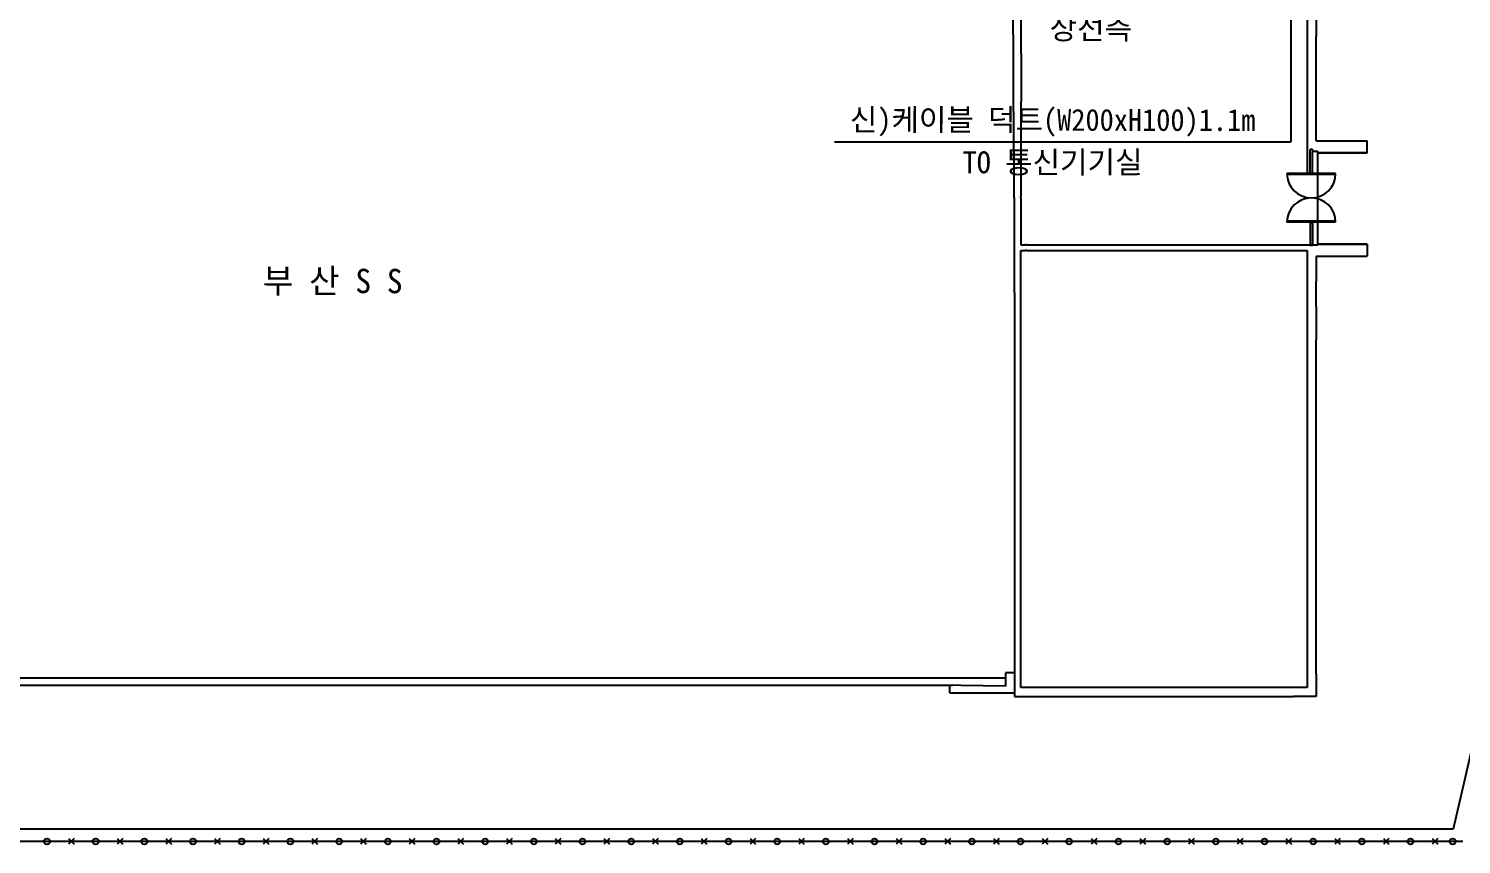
# Model space of a CAD drawing. Extents: x -299 to 346, y -14 to 200.
# Drawn here: x 131 to 189.8, y 26 to 59.6 of the extents above; entities that cross this region are included whole.
import ezdxf
from ezdxf.enums import TextEntityAlignment as Align

# ---------------------------------------------------------------- set-up
doc = ezdxf.new("R2010")
doc.units = 0
for name, color, linetype in [('TT-BASE', 253, 'Continuous'), ('TT-TEXT', 3, 'Continuous'), ('TZ-LEAL', 1, 'Continuous'), ('TZ-TEXT', 6, 'Continuous')]:
    doc.layers.add(name, color=color, linetype=linetype)
doc.styles.get("Standard").update_dxf_attribs({"font": 'GulimChe.ttf'})
doc.dimstyles.new('D300', dxfattribs={"dimscale": 0.3, "dimtxt": 3, "dimasz": 3, "dimexe": 0.5, "dimexo": 0.5, "dimgap": 0.5, "dimtad": 1, "dimdec": 0, "dimzin": 1, "dimdsep": 46, "dimlunit": 6, "dimtxsty": 'Standard', "dimcen": 1, "dimclrd": 1, "dimclre": 1, "dimclrt": 3, "dimadec": 0, "dimazin": 0, "dimtfac": 1, "dimtdec": 0, "dimtix": 1, "dimtmove": 2, "dimatfit": 3, "dimfxl": 0, "dimtvp": 2, "dimlwd": -1, "dimlwe": -1, "dimarcsym": 0})

msp = doc.modelspace()

# ---------------------------------------------------------------- linework, layer by layer
at = {"layer": 'TT-BASE'}
for p, q in [((171.462, 54.603, -349.133), (171.432, 62.223, -349.133)), ((183.512, 62.163, -349.133), (183.512, 53.623, -349.133)), ((171.762, 58.553, -349.133), (171.762, 60.793, -349.133)), ((183.882, 60.288, -349.133), (183.882, 59.258, -349.133)), ((183.882, 54.973, -349.133), (183.882, 59.258, -349.133)), ((171.762, 58.553, -349.133), (171.752, 54.603, -349.133)), ((183.878, 54.969, -349.133), (185.978, 54.969, -349.133)), ((183.882, 54.973, -349.133), (185.982, 54.973, -349.133)), ((185.978, 54.477, -349.133), (185.978, 54.969, -349.133)), ((185.982, 54.473, -349.133), (185.982, 54.973, -349.133)), ((171.462, 54.603, -349.133), (171.482, 46.773, -349.133)), ((171.752, 54.603, -349.133), (171.752, 52.673, -349.133)), ((183.632, 54.513, -349.133), (183.632, 54.613, -349.133)), ((183.732, 54.613, -349.133), (183.632, 54.613, -349.133)), ((183.632, 53.673, -349.133), (183.632, 54.513, -349.133)), ((183.732, 54.613, -349.133), (183.732, 54.513, -349.133)), ((183.957, 54.523, -349.133), (183.732, 54.523, -349.133)), ((183.732, 53.673, -349.133), (183.732, 54.513, -349.133)), ((183.957, 50.673, -349.133), (183.957, 54.523, -349.133)), ((185.978, 54.477, -349.133), (183.957, 54.477, -349.133)), ((183.957, 54.473, -349.133), (185.982, 54.473, -349.133)), ((184.682, 53.623, -349.133), (182.682, 53.623, -349.133)), ((184.682, 53.588, -349.133), (182.682, 53.588, -349.133)), ((183.632, 53.623, -349.133), (183.632, 53.673, -349.133)), ((183.732, 53.623, -349.133), (183.632, 53.623, -349.133)), ((183.732, 53.673, -349.133), (183.732, 53.623, -349.133)), ((171.468, 52.623, -349.133), (171.468, 52.644, -349.133)), ((171.752, 52.623, -349.133), (171.752, 52.673, -349.133)), ((171.752, 52.623, -349.133), (171.752, 50.923, -349.133)), ((184.682, 51.658, -349.133), (182.682, 51.658, -349.133)), ((184.682, 51.623, -349.133), (182.682, 51.623, -349.133)), ((183.632, 51.623, -349.133), (183.632, 51.573, -349.133)), ((183.732, 51.623, -349.133), (183.632, 51.623, -349.133)), ((183.632, 51.573, -349.133), (183.632, 50.733, -349.133)), ((183.732, 51.573, -349.133), (183.732, 51.623, -349.133)), ((183.732, 51.573, -349.133), (183.732, 50.733, -349.133)), ((171.752, 50.923, -349.133), (171.752, 50.873, -349.133)), ((171.752, 50.873, -349.133), (171.752, 50.693, -349.133)), ((171.752, 50.693, -349.133), (171.932, 50.693, -349.133)), ((171.982, 50.693, -349.133), (171.932, 50.693, -349.133)), ((171.982, 50.693, -349.133), (173.682, 50.693, -349.133)), ((173.682, 50.693, -349.133), (173.732, 50.693, -349.133)), ((173.682, 50.693, -349.133), (173.732, 50.693, -349.133)), ((173.732, 50.693, -349.133), (183.632, 50.693, -349.133)), ((183.632, 50.733, -349.133), (183.632, 50.683, -349.133)), ((183.632, 50.683, -349.133), (183.732, 50.683, -349.133)), ((183.732, 50.683, -349.133), (183.732, 50.733, -349.133)), ((183.732, 50.673, -349.133), (183.732, 50.693, -349.133)), ((183.957, 50.673, -349.133), (183.732, 50.673, -349.133)), ((183.957, 50.721, -349.133), (185.982, 50.722, -349.133)), ((185.978, 50.718, -349.133), (183.957, 50.717, -349.133)), ((185.978, 50.718, -349.133), (185.978, 50.226, -349.133)), ((185.982, 50.722, -349.133), (185.982, 50.222, -349.133)), ((171.752, 32.493, -349.133), (171.752, 50.453, -349.133)), ((171.752, 50.453, -349.133), (171.932, 50.453, -349.133)), ((171.961, 50.453, -349.133), (171.932, 50.453, -349.133)), ((171.996, 50.453, -349.133), (171.961, 50.453, -349.133)), ((171.996, 50.453, -349.133), (173.667, 50.453, -349.133)), ((173.667, 50.453, -349.133), (173.702, 50.453, -349.133)), ((173.702, 50.453, -349.133), (173.732, 50.453, -349.133)), ((173.732, 50.453, -349.133), (183.512, 50.453, -349.133)), ((183.512, 50.453, -349.133), (183.511, 49.163, -349.133)), ((183.882, 50.225, -349.133), (183.881, 49.188, -349.133)), ((183.882, 50.225, -349.133), (185.978, 50.226, -349.133)), ((183.882, 50.221, -349.133), (185.982, 50.222, -349.133)), ((183.511, 49.163, -349.133), (183.512, 40.953, -349.133)), ((183.881, 48.157, -349.133), (183.881, 49.188, -349.133)), ((183.881, 48.157, -349.133), (183.882, 46.788, -349.133)), ((171.482, 46.773, -349.133), (171.482, 32.124, -349.133)), ((183.882, 36.489, -349.133), (183.882, 46.788, -349.133)), ((183.512, 40.953, -349.133), (183.512, 32.493, -349.133)), ((183.882, 33.056, -349.133), (183.882, 36.489, -349.133)), ((171.112, 33.093, -349.133), (171.112, 32.543, -349.133)), ((171.482, 33.093, -349.133), (171.112, 33.093, -349.133)), ((183.882, 33.056, -349.133), (183.882, 32.123, -349.133)), ((115.432, 32.885, -349.133), (171.112, 32.885, -349.133)), ((128.293, 32.585, -349.133), (168.943, 32.581, -349.133)), ((168.832, 32.273, -349.133), (168.832, 32.581, -349.133)), ((169.282, 32.573, -349.133), (168.943, 32.581, -349.133)), ((171.112, 32.543, -349.133), (169.282, 32.573, -349.133)), ((183.512, 32.493, -349.133), (171.752, 32.493, -349.133)), ((168.832, 32.273, -349.133), (171.482, 32.273, -349.133)), ((171.482, 32.124, -349.133), (175.631, 32.123, -349.133)), ((175.631, 32.123, -349.133), (182.947, 32.123, -349.133)), ((183.882, 32.123, -349.133), (182.947, 32.123, -349.133)), ((190.608, 31.409, -349.133), (189.508, 26.659, -349.133)), ((189.508, 26.659, -349.133), (93.508, 26.659, -349.133)), ((189.906, 26.159, -349.133), (93.508, 26.159, -349.133)), ((132.62, 26.275, -349.133), (132.852, 26.043, -349.133)), ((132.852, 26.275, -349.133), (132.62, 26.043, -349.133)), ((134.852, 26.275, -349.133), (134.62, 26.043, -349.133)), ((134.62, 26.275, -349.133), (134.852, 26.043, -349.133)), ((136.62, 26.275, -349.133), (136.852, 26.043, -349.133)), ((136.852, 26.275, -349.133), (136.62, 26.043, -349.133)), ((138.852, 26.275, -349.133), (138.62, 26.043, -349.133)), ((138.62, 26.275, -349.133), (138.852, 26.043, -349.133)), ((140.852, 26.275, -349.133), (140.62, 26.043, -349.133)), ((140.62, 26.275, -349.133), (140.852, 26.043, -349.133)), ((142.852, 26.275, -349.133), (142.62, 26.043, -349.133)), ((142.62, 26.275, -349.133), (142.852, 26.043, -349.133)), ((144.852, 26.275, -349.133), (144.62, 26.043, -349.133)), ((144.62, 26.275, -349.133), (144.852, 26.043, -349.133)), ((146.852, 26.275, -349.133), (146.62, 26.043, -349.133)), ((146.62, 26.275, -349.133), (146.852, 26.043, -349.133)), ((148.852, 26.275, -349.133), (148.62, 26.043, -349.133)), ((148.62, 26.275, -349.133), (148.852, 26.043, -349.133)), ((150.852, 26.275, -349.133), (150.62, 26.043, -349.133)), ((150.62, 26.275, -349.133), (150.852, 26.043, -349.133)), ((152.852, 26.275, -349.133), (152.62, 26.043, -349.133)), ((152.62, 26.275, -349.133), (152.852, 26.043, -349.133)), ((154.852, 26.275, -349.133), (154.62, 26.043, -349.133)), ((154.62, 26.275, -349.133), (154.852, 26.043, -349.133)), ((156.852, 26.275, -349.133), (156.62, 26.043, -349.133)), ((156.62, 26.275, -349.133), (156.852, 26.043, -349.133)), ((158.852, 26.275, -349.133), (158.62, 26.043, -349.133)), ((158.62, 26.275, -349.133), (158.852, 26.043, -349.133)), ((160.852, 26.275, -349.133), (160.62, 26.043, -349.133)), ((160.62, 26.275, -349.133), (160.852, 26.043, -349.133)), ((162.852, 26.275, -349.133), (162.62, 26.044, -349.133)), ((162.62, 26.275, -349.133), (162.852, 26.044, -349.133)), ((164.852, 26.275, -349.133), (164.62, 26.044, -349.133)), ((164.62, 26.275, -349.133), (164.852, 26.044, -349.133)), ((166.852, 26.275, -349.133), (166.62, 26.044, -349.133)), ((166.62, 26.275, -349.133), (166.852, 26.044, -349.133)), ((168.852, 26.275, -349.133), (168.62, 26.044, -349.133)), ((168.62, 26.275, -349.133), (168.852, 26.044, -349.133)), ((170.852, 26.275, -349.133), (170.62, 26.044, -349.133)), ((170.62, 26.275, -349.133), (170.852, 26.044, -349.133)), ((172.852, 26.275, -349.133), (172.62, 26.044, -349.133)), ((172.62, 26.275, -349.133), (172.852, 26.044, -349.133)), ((174.874, 26.275, -349.133), (174.642, 26.044, -349.133)), ((174.642, 26.275, -349.133), (174.874, 26.044, -349.133)), ((176.642, 26.275, -349.133), (176.874, 26.044, -349.133)), ((176.874, 26.275, -349.133), (176.642, 26.044, -349.133)), ((178.642, 26.275, -349.133), (178.874, 26.044, -349.133)), ((178.874, 26.275, -349.133), (178.642, 26.044, -349.133)), ((180.642, 26.275, -349.133), (180.874, 26.044, -349.133)), ((180.874, 26.275, -349.133), (180.642, 26.044, -349.133)), ((182.642, 26.275, -349.133), (182.874, 26.044, -349.133)), ((182.874, 26.275, -349.133), (182.642, 26.044, -349.133)), ((184.874, 26.275, -349.133), (184.642, 26.044, -349.133)), ((184.642, 26.275, -349.133), (184.874, 26.044, -349.133)), ((186.874, 26.275, -349.133), (186.642, 26.044, -349.133)), ((186.642, 26.275, -349.133), (186.874, 26.044, -349.133)), ((188.874, 26.275, -349.133), (188.642, 26.044, -349.133)), ((188.642, 26.275, -349.133), (188.874, 26.044, -349.133))]:
    msp.add_line(p, q, dxfattribs=at)
for centre in [(131.736, 26.159, -349.133), (133.736, 26.159, -349.133), (135.736, 26.159, -349.133), (137.736, 26.159, -349.133), (139.736, 26.159, -349.133), (141.736, 26.159, -349.133), (143.736, 26.159, -349.133), (145.736, 26.159, -349.133), (147.736, 26.159, -349.133), (149.736, 26.159, -349.133), (151.736, 26.159, -349.133), (153.736, 26.159, -349.133), (155.736, 26.159, -349.133), (157.736, 26.159, -349.133), (159.736, 26.159, -349.133), (161.736, 26.159, -349.133), (163.736, 26.159, -349.133), (165.736, 26.159, -349.133), (167.736, 26.159, -349.133), (169.736, 26.159, -349.133), (171.736, 26.159, -349.133), (173.736, 26.159, -349.133), (175.758, 26.159, -349.133), (177.758, 26.159, -349.133), (179.758, 26.159, -349.133), (181.758, 26.159, -349.133), (183.758, 26.159, -349.133), (185.758, 26.159, -349.133), (187.758, 26.159, -349.133), (189.491, 26.159, -349.133)]:
    msp.add_circle(centre, 0.12, dxfattribs=at)
for centre, radius, start, end in [((183.682, 53.623, -349.133), 1, 180.00053, 0.00053), ((183.682, 51.623, -349.133), 1, 0.00053, 180.00053), ((182.947, 32.124, -349.133), 0.0005, 180.00053, 270.00053)]:
    msp.add_arc(centre, radius, start, end, dxfattribs=at)
at = {"layer": 'TZ-LEAL', "elevation": -349.133}
msp.add_lwpolyline([(164.09, 54.933), (182.843, 54.933)], dxfattribs=at)

# ---------------------------------------------------------------- texts
at = {"layer": 'TT-TEXT'}
msp.add_text('부 산 S S', height=1, rotation=359.88466, dxfattribs=at).set_placement((143.474, 49.219, 81.697), align=Align.MIDDLE)
at = {"layer": 'TZ-TEXT'}
for s, rotation, p in [('상선측', 359.94818, (174.625, 59.604)), ('신)케이블 덕트(W200xH100)1.1m', 359.94818, (173.051, 55.769, -349.133)), ('TO 통신기기실', 0.05182, (173.051, 54.096, -349.133))]:
    msp.add_text(s, height=0.9, rotation=rotation, dxfattribs=at).set_placement(p, align=Align.MIDDLE)

# ---------------------------------------------------------------- leaders
at = {"layer": 'TZ-LEAL'}
msp.add_leader([(182.837, 61.053, -349.133), (182.843, 54.933, -349.133)], dimstyle='D300', dxfattribs=at)

doc.saveas('drawing.dxf')
